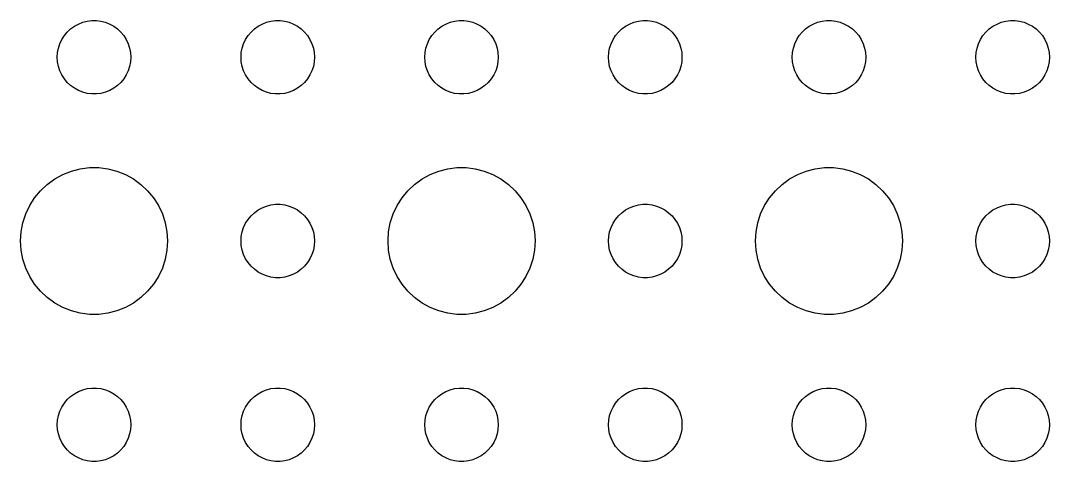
# Model space of a CAD drawing. Header units: metres. Extents: x -97 to 97, y -97 to 97.
# Drawn here: x -48 to -6, y -69 to -51 of the extents above; entities that cross this region are included whole.
import ezdxf

# ---------------------------------------------------------------- set-up
doc = ezdxf.new("R2010")
doc.units = ezdxf.units.M

msp = doc.modelspace()

# ---------------------------------------------------------------- linework, layer by layer
for p, q in [((-45.9561, -51.3442), (-45.8037, -51.2335)), ((-45.8037, -51.2335), (-45.6387, -51.1428)), ((-45.6387, -51.1428), (-45.4635, -51.0734)), ((-45.4635, -51.0734), (-45.2811, -51.0266)), ((-45.2811, -51.0266), (-45.0942, -51.003)), ((-45.0942, -51.003), (-44.9058, -51.003)), ((-44.9058, -51.003), (-44.7189, -51.0266)), ((-44.7189, -51.0266), (-44.5365, -51.0734)), ((-44.5365, -51.0734), (-44.3613, -51.1428)), ((-44.3613, -51.1428), (-44.1963, -51.2335)), ((-44.1963, -51.2335), (-44.0439, -51.3442)), ((-38.4561, -51.3442), (-38.3037, -51.2335)), ((-38.3037, -51.2335), (-38.1387, -51.1428)), ((-38.1387, -51.1428), (-37.9635, -51.0734)), ((-37.9635, -51.0734), (-37.7811, -51.0266)), ((-37.7811, -51.0266), (-37.5942, -51.003)), ((-37.5942, -51.003), (-37.4058, -51.003)), ((-37.4058, -51.003), (-37.2189, -51.0266)), ((-37.2189, -51.0266), (-37.0365, -51.0734)), ((-37.0365, -51.0734), (-36.8613, -51.1428)), ((-36.8613, -51.1428), (-36.6963, -51.2335)), ((-36.6963, -51.2335), (-36.5439, -51.3442)), ((-30.9561, -51.3442), (-30.8037, -51.2335)), ((-30.8037, -51.2335), (-30.6387, -51.1428)), ((-30.6387, -51.1428), (-30.4635, -51.0734)), ((-30.4635, -51.0734), (-30.2811, -51.0266)), ((-30.2811, -51.0266), (-30.0942, -51.003)), ((-30.0942, -51.003), (-29.9058, -51.003)), ((-29.9058, -51.003), (-29.7189, -51.0266)), ((-29.7189, -51.0266), (-29.5365, -51.0734)), ((-29.5365, -51.0734), (-29.3613, -51.1428)), ((-29.3613, -51.1428), (-29.1963, -51.2335)), ((-29.1963, -51.2335), (-29.0439, -51.3442)), ((-23.4561, -51.3442), (-23.3037, -51.2335)), ((-23.3037, -51.2335), (-23.1387, -51.1428)), ((-23.1387, -51.1428), (-22.9635, -51.0734)), ((-22.9635, -51.0734), (-22.7811, -51.0266)), ((-22.7811, -51.0266), (-22.5942, -51.003)), ((-22.5942, -51.003), (-22.4058, -51.003)), ((-22.4058, -51.003), (-22.2189, -51.0266)), ((-22.2189, -51.0266), (-22.0365, -51.0734)), ((-22.0365, -51.0734), (-21.8613, -51.1428)), ((-21.8613, -51.1428), (-21.6963, -51.2335)), ((-21.6963, -51.2335), (-21.5439, -51.3442)), ((-15.9561, -51.3442), (-15.8037, -51.2335)), ((-15.8037, -51.2335), (-15.6387, -51.1428)), ((-15.6387, -51.1428), (-15.4635, -51.0734)), ((-15.4635, -51.0734), (-15.2811, -51.0266)), ((-15.2811, -51.0266), (-15.0942, -51.003)), ((-15.0942, -51.003), (-14.9058, -51.003)), ((-14.9058, -51.003), (-14.7189, -51.0266)), ((-14.7189, -51.0266), (-14.5365, -51.0734)), ((-14.5365, -51.0734), (-14.3613, -51.1428)), ((-14.3613, -51.1428), (-14.1963, -51.2335)), ((-14.1963, -51.2335), (-14.0439, -51.3442)), ((-8.45613, -51.3442), (-8.30373, -51.2335)), ((-8.30373, -51.2335), (-8.13866, -51.1428)), ((-8.13866, -51.1428), (-7.96352, -51.0734)), ((-7.96352, -51.0734), (-7.78107, -51.0266)), ((-7.78107, -51.0266), (-7.59418, -51.003)), ((-7.59418, -51.003), (-7.40581, -51.003)), ((-7.40581, -51.003), (-7.21892, -51.0266)), ((-7.21892, -51.0266), (-7.03647, -51.0734)), ((-7.03647, -51.0734), (-6.86133, -51.1428)), ((-6.86133, -51.1428), (-6.69626, -51.2335)), ((-6.69626, -51.2335), (-6.54385, -51.3442)), ((-46.3145, -51.7774), (-46.2135, -51.6183)), ((-46.2135, -51.6183), (-46.0934, -51.4732)), ((-46.0934, -51.4732), (-45.9561, -51.3442)), ((-44.0439, -51.3442), (-43.9065, -51.4732)), ((-43.9065, -51.4732), (-43.7865, -51.6183)), ((-43.7865, -51.6183), (-43.6855, -51.7774)), ((-38.8145, -51.7774), (-38.7135, -51.6183)), ((-38.7135, -51.6183), (-38.5934, -51.4732)), ((-38.5934, -51.4732), (-38.4561, -51.3442)), ((-36.5439, -51.3442), (-36.4065, -51.4732)), ((-36.4065, -51.4732), (-36.2865, -51.6183)), ((-36.2865, -51.6183), (-36.1855, -51.7774)), ((-31.3145, -51.7774), (-31.2135, -51.6183)), ((-31.2135, -51.6183), (-31.0934, -51.4732)), ((-31.0934, -51.4732), (-30.9561, -51.3442)), ((-29.0439, -51.3442), (-28.9065, -51.4732)), ((-28.9065, -51.4732), (-28.7865, -51.6183)), ((-28.7865, -51.6183), (-28.6855, -51.7774)), ((-23.8145, -51.7774), (-23.7135, -51.6183)), ((-23.7135, -51.6183), (-23.5934, -51.4732)), ((-23.5934, -51.4732), (-23.4561, -51.3442)), ((-21.5439, -51.3442), (-21.4065, -51.4732)), ((-21.4065, -51.4732), (-21.2865, -51.6183)), ((-21.2865, -51.6183), (-21.1855, -51.7774)), ((-16.3145, -51.7774), (-16.2135, -51.6183)), ((-16.2135, -51.6183), (-16.0934, -51.4732)), ((-16.0934, -51.4732), (-15.9561, -51.3442)), ((-14.0439, -51.3442), (-13.9065, -51.4732)), ((-13.9065, -51.4732), (-13.7865, -51.6183)), ((-13.7865, -51.6183), (-13.6855, -51.7774)), ((-8.81445, -51.7774), (-8.71352, -51.6183)), ((-8.71352, -51.6183), (-8.59344, -51.4732)), ((-8.59344, -51.4732), (-8.45613, -51.3442)), ((-6.54385, -51.3442), (-6.40654, -51.4732)), ((-6.40654, -51.4732), (-6.28647, -51.6183)), ((-6.28647, -51.6183), (-6.18553, -51.7774)), ((-46.4529, -52.127), (-46.3947, -51.9478)), ((-46.3947, -51.9478), (-46.3145, -51.7774)), ((-43.6855, -51.7774), (-43.6053, -51.9478)), ((-43.6053, -51.9478), (-43.5471, -52.127)), ((-38.9529, -52.127), (-38.8947, -51.9478)), ((-38.8947, -51.9478), (-38.8145, -51.7774)), ((-36.1855, -51.7774), (-36.1053, -51.9478)), ((-36.1053, -51.9478), (-36.0471, -52.127)), ((-31.4529, -52.127), (-31.3947, -51.9478)), ((-31.3947, -51.9478), (-31.3145, -51.7774)), ((-28.6855, -51.7774), (-28.6053, -51.9478)), ((-28.6053, -51.9478), (-28.5471, -52.127)), ((-23.9529, -52.127), (-23.8947, -51.9478)), ((-23.8947, -51.9478), (-23.8145, -51.7774)), ((-21.1855, -51.7774), (-21.1053, -51.9478)), ((-21.1053, -51.9478), (-21.0471, -52.127)), ((-16.4529, -52.127), (-16.3947, -51.9478)), ((-16.3947, -51.9478), (-16.3145, -51.7774)), ((-13.6855, -51.7774), (-13.6053, -51.9478)), ((-13.6053, -51.9478), (-13.5471, -52.127)), ((-8.95287, -52.127), (-8.89465, -51.9478)), ((-8.89465, -51.9478), (-8.81445, -51.7774)), ((-6.18553, -51.7774), (-6.10533, -51.9478)), ((-6.10533, -51.9478), (-6.04712, -52.127)), ((-46.5, -52.5), (-46.4882, -52.312)), ((-46.4882, -52.688), (-46.5, -52.5)), ((-46.4882, -52.312), (-46.4529, -52.127)), ((-43.5471, -52.127), (-43.5118, -52.312)), ((-43.5118, -52.312), (-43.5, -52.5)), ((-43.5, -52.5), (-43.5118, -52.688)), ((-39, -52.5), (-38.9882, -52.312)), ((-38.9882, -52.688), (-39, -52.5)), ((-38.9882, -52.312), (-38.9529, -52.127)), ((-36.0471, -52.127), (-36.0118, -52.312)), ((-36.0118, -52.312), (-36, -52.5)), ((-36, -52.5), (-36.0118, -52.688)), ((-31.5, -52.5), (-31.4882, -52.312)), ((-31.4882, -52.688), (-31.5, -52.5)), ((-31.4882, -52.312), (-31.4529, -52.127)), ((-28.5471, -52.127), (-28.5118, -52.312)), ((-28.5118, -52.312), (-28.5, -52.5)), ((-28.5, -52.5), (-28.5118, -52.688)), ((-24, -52.5), (-23.9882, -52.312)), ((-23.9882, -52.688), (-24, -52.5)), ((-23.9882, -52.312), (-23.9529, -52.127)), ((-21.0471, -52.127), (-21.0118, -52.312)), ((-21.0118, -52.312), (-21, -52.5)), ((-21, -52.5), (-21.0118, -52.688)), ((-16.5, -52.5), (-16.4882, -52.312)), ((-16.4882, -52.688), (-16.5, -52.5)), ((-16.4882, -52.312), (-16.4529, -52.127)), ((-13.5471, -52.127), (-13.5118, -52.312)), ((-13.5118, -52.312), (-13.5, -52.5)), ((-13.5, -52.5), (-13.5118, -52.688)), ((-9, -52.5), (-8.98816, -52.312)), ((-8.98816, -52.688), (-9, -52.5)), ((-8.98816, -52.312), (-8.95287, -52.127)), ((-6.04712, -52.127), (-6.01183, -52.312)), ((-6.01183, -52.312), (-6, -52.5)), ((-6, -52.5), (-6.01183, -52.688)), ((-46.4529, -52.873), (-46.4882, -52.688)), ((-46.3947, -53.0522), (-46.4529, -52.873)), ((-43.5471, -52.873), (-43.6053, -53.0522)), ((-43.5118, -52.688), (-43.5471, -52.873)), ((-38.9529, -52.873), (-38.9882, -52.688)), ((-38.8947, -53.0522), (-38.9529, -52.873)), ((-36.0471, -52.873), (-36.1053, -53.0522)), ((-36.0118, -52.688), (-36.0471, -52.873)), ((-31.4529, -52.873), (-31.4882, -52.688)), ((-31.3947, -53.0522), (-31.4529, -52.873)), ((-28.5471, -52.873), (-28.6053, -53.0522)), ((-28.5118, -52.688), (-28.5471, -52.873)), ((-23.9529, -52.873), (-23.9882, -52.688)), ((-23.8947, -53.0522), (-23.9529, -52.873)), ((-21.0471, -52.873), (-21.1053, -53.0522)), ((-21.0118, -52.688), (-21.0471, -52.873)), ((-16.4529, -52.873), (-16.4882, -52.688)), ((-16.3947, -53.0522), (-16.4529, -52.873)), ((-13.5471, -52.873), (-13.6053, -53.0522)), ((-13.5118, -52.688), (-13.5471, -52.873)), ((-8.95287, -52.873), (-8.98816, -52.688)), ((-8.89465, -53.0522), (-8.95287, -52.873)), ((-6.04712, -52.873), (-6.10533, -53.0522)), ((-6.01183, -52.688), (-6.04712, -52.873)), ((-46.3145, -53.2226), (-46.3947, -53.0522)), ((-46.2135, -53.3817), (-46.3145, -53.2226)), ((-43.6855, -53.2226), (-43.7865, -53.3817)), ((-43.6053, -53.0522), (-43.6855, -53.2226)), ((-38.8145, -53.2226), (-38.8947, -53.0522)), ((-38.7135, -53.3817), (-38.8145, -53.2226)), ((-36.1855, -53.2226), (-36.2865, -53.3817)), ((-36.1053, -53.0522), (-36.1855, -53.2226)), ((-31.3145, -53.2226), (-31.3947, -53.0522)), ((-31.2135, -53.3817), (-31.3145, -53.2226)), ((-28.6855, -53.2226), (-28.7865, -53.3817)), ((-28.6053, -53.0522), (-28.6855, -53.2226)), ((-23.8145, -53.2226), (-23.8947, -53.0522)), ((-23.7135, -53.3817), (-23.8145, -53.2226)), ((-21.1855, -53.2226), (-21.2865, -53.3817)), ((-21.1053, -53.0522), (-21.1855, -53.2226)), ((-16.3145, -53.2226), (-16.3947, -53.0522)), ((-16.2135, -53.3817), (-16.3145, -53.2226)), ((-13.6855, -53.2226), (-13.7865, -53.3817)), ((-13.6053, -53.0522), (-13.6855, -53.2226)), ((-8.81445, -53.2226), (-8.89465, -53.0522)), ((-8.71352, -53.3817), (-8.81445, -53.2226)), ((-6.18553, -53.2226), (-6.28647, -53.3817)), ((-6.10533, -53.0522), (-6.18553, -53.2226)), ((-46.0934, -53.5268), (-46.2135, -53.3817)), ((-45.9561, -53.6558), (-46.0934, -53.5268)), ((-45.8037, -53.7665), (-45.9561, -53.6558)), ((-44.0439, -53.6558), (-44.1963, -53.7665)), ((-43.9065, -53.5268), (-44.0439, -53.6558)), ((-43.7865, -53.3817), (-43.9065, -53.5268)), ((-38.5934, -53.5268), (-38.7135, -53.3817)), ((-38.4561, -53.6558), (-38.5934, -53.5268)), ((-38.3037, -53.7665), (-38.4561, -53.6558)), ((-36.5439, -53.6558), (-36.6963, -53.7665)), ((-36.4065, -53.5268), (-36.5439, -53.6558)), ((-36.2865, -53.3817), (-36.4065, -53.5268)), ((-31.0934, -53.5268), (-31.2135, -53.3817)), ((-30.9561, -53.6558), (-31.0934, -53.5268)), ((-30.8037, -53.7665), (-30.9561, -53.6558)), ((-29.0439, -53.6558), (-29.1963, -53.7665)), ((-28.9065, -53.5268), (-29.0439, -53.6558)), ((-28.7865, -53.3817), (-28.9065, -53.5268)), ((-23.5934, -53.5268), (-23.7135, -53.3817)), ((-23.4561, -53.6558), (-23.5934, -53.5268)), ((-23.3037, -53.7665), (-23.4561, -53.6558)), ((-21.5439, -53.6558), (-21.6963, -53.7665)), ((-21.4065, -53.5268), (-21.5439, -53.6558)), ((-21.2865, -53.3817), (-21.4065, -53.5268)), ((-16.0934, -53.5268), (-16.2135, -53.3817)), ((-15.9561, -53.6558), (-16.0934, -53.5268)), ((-15.8037, -53.7665), (-15.9561, -53.6558)), ((-14.0439, -53.6558), (-14.1963, -53.7665)), ((-13.9065, -53.5268), (-14.0439, -53.6558)), ((-13.7865, -53.3817), (-13.9065, -53.5268)), ((-8.59344, -53.5268), (-8.71352, -53.3817)), ((-8.45613, -53.6558), (-8.59344, -53.5268)), ((-8.30373, -53.7665), (-8.45613, -53.6558)), ((-6.54385, -53.6558), (-6.69626, -53.7665)), ((-6.40654, -53.5268), (-6.54385, -53.6558)), ((-6.28647, -53.3817), (-6.40654, -53.5268)), ((-45.6387, -53.8572), (-45.8037, -53.7665)), ((-45.4635, -53.9266), (-45.6387, -53.8572)), ((-45.2811, -53.9734), (-45.4635, -53.9266)), ((-45.0942, -53.997), (-45.2811, -53.9734)), ((-44.9058, -53.997), (-45.0942, -53.997)), ((-44.7189, -53.9734), (-44.9058, -53.997)), ((-44.5365, -53.9266), (-44.7189, -53.9734)), ((-44.3613, -53.8572), (-44.5365, -53.9266)), ((-44.1963, -53.7665), (-44.3613, -53.8572)), ((-38.1387, -53.8572), (-38.3037, -53.7665)), ((-37.9635, -53.9266), (-38.1387, -53.8572)), ((-37.7811, -53.9734), (-37.9635, -53.9266)), ((-37.5942, -53.997), (-37.7811, -53.9734)), ((-37.4058, -53.997), (-37.5942, -53.997)), ((-37.2189, -53.9734), (-37.4058, -53.997)), ((-37.0365, -53.9266), (-37.2189, -53.9734)), ((-36.8613, -53.8572), (-37.0365, -53.9266)), ((-36.6963, -53.7665), (-36.8613, -53.8572)), ((-30.6387, -53.8572), (-30.8037, -53.7665)), ((-30.4635, -53.9266), (-30.6387, -53.8572)), ((-30.2811, -53.9734), (-30.4635, -53.9266)), ((-30.0942, -53.997), (-30.2811, -53.9734)), ((-29.9058, -53.997), (-30.0942, -53.997)), ((-29.7189, -53.9734), (-29.9058, -53.997)), ((-29.5365, -53.9266), (-29.7189, -53.9734)), ((-29.3613, -53.8572), (-29.5365, -53.9266)), ((-29.1963, -53.7665), (-29.3613, -53.8572)), ((-23.1387, -53.8572), (-23.3037, -53.7665)), ((-22.9635, -53.9266), (-23.1387, -53.8572)), ((-22.7811, -53.9734), (-22.9635, -53.9266)), ((-22.5942, -53.997), (-22.7811, -53.9734)), ((-22.4058, -53.997), (-22.5942, -53.997)), ((-22.2189, -53.9734), (-22.4058, -53.997)), ((-22.0365, -53.9266), (-22.2189, -53.9734)), ((-21.8613, -53.8572), (-22.0365, -53.9266)), ((-21.6963, -53.7665), (-21.8613, -53.8572)), ((-15.6387, -53.8572), (-15.8037, -53.7665)), ((-15.4635, -53.9266), (-15.6387, -53.8572)), ((-15.2811, -53.9734), (-15.4635, -53.9266)), ((-15.0942, -53.997), (-15.2811, -53.9734)), ((-14.9058, -53.997), (-15.0942, -53.997)), ((-14.7189, -53.9734), (-14.9058, -53.997)), ((-14.5365, -53.9266), (-14.7189, -53.9734)), ((-14.3613, -53.8572), (-14.5365, -53.9266)), ((-14.1963, -53.7665), (-14.3613, -53.8572)), ((-8.13866, -53.8572), (-8.30373, -53.7665)), ((-7.96352, -53.9266), (-8.13866, -53.8572)), ((-7.78107, -53.9734), (-7.96352, -53.9266)), ((-7.59418, -53.997), (-7.78107, -53.9734)), ((-7.40581, -53.997), (-7.59418, -53.997)), ((-7.21892, -53.9734), (-7.40581, -53.997)), ((-7.03647, -53.9266), (-7.21892, -53.9734)), ((-6.86133, -53.8572), (-7.03647, -53.9266)), ((-6.69626, -53.7665), (-6.86133, -53.8572)), ((-45.927, -57.1468), (-45.5621, -57.0531)), ((-45.5621, -57.0531), (-45.1884, -57.0059)), ((-45.1884, -57.0059), (-44.8116, -57.0059)), ((-44.8116, -57.0059), (-44.4379, -57.0531)), ((-44.4379, -57.0531), (-44.0729, -57.1468)), ((-30.927, -57.1468), (-30.5621, -57.0531)), ((-30.5621, -57.0531), (-30.1884, -57.0059)), ((-30.1884, -57.0059), (-29.8116, -57.0059)), ((-29.8116, -57.0059), (-29.4379, -57.0531)), ((-29.4379, -57.0531), (-29.0729, -57.1468)), ((-15.927, -57.1468), (-15.5621, -57.0531)), ((-15.5621, -57.0531), (-15.1884, -57.0059)), ((-15.1884, -57.0059), (-14.8116, -57.0059)), ((-14.8116, -57.0059), (-14.4379, -57.0531)), ((-14.4379, -57.0531), (-14.0729, -57.1468)), ((-46.9123, -57.6885), (-46.6075, -57.467)), ((-46.6075, -57.467), (-46.2773, -57.2855)), ((-46.2773, -57.2855), (-45.927, -57.1468)), ((-44.0729, -57.1468), (-43.7227, -57.2855)), ((-43.7227, -57.2855), (-43.3925, -57.467)), ((-43.3925, -57.467), (-43.0877, -57.6885)), ((-31.9123, -57.6885), (-31.6075, -57.467)), ((-31.6075, -57.467), (-31.2773, -57.2855)), ((-31.2773, -57.2855), (-30.927, -57.1468)), ((-29.0729, -57.1468), (-28.7227, -57.2855)), ((-28.7227, -57.2855), (-28.3925, -57.467)), ((-28.3925, -57.467), (-28.0877, -57.6885)), ((-16.9123, -57.6885), (-16.6075, -57.467)), ((-16.6075, -57.467), (-16.2773, -57.2855)), ((-16.2773, -57.2855), (-15.927, -57.1468)), ((-14.0729, -57.1468), (-13.7227, -57.2855)), ((-13.7227, -57.2855), (-13.3925, -57.467)), ((-13.3925, -57.467), (-13.0877, -57.6885)), ((-47.427, -58.2366), (-47.1869, -57.9464)), ((-47.1869, -57.9464), (-46.9123, -57.6885)), ((-43.0877, -57.6885), (-42.8131, -57.9464)), ((-42.8131, -57.9464), (-42.5729, -58.2366)), ((-32.427, -58.2366), (-32.1869, -57.9464)), ((-32.1869, -57.9464), (-31.9123, -57.6885)), ((-28.0877, -57.6885), (-27.8131, -57.9464)), ((-27.8131, -57.9464), (-27.5729, -58.2366)), ((-17.427, -58.2366), (-17.1869, -57.9464)), ((-17.1869, -57.9464), (-16.9123, -57.6885)), ((-13.0877, -57.6885), (-12.8131, -57.9464)), ((-12.8131, -57.9464), (-12.5729, -58.2366)), ((-47.6289, -58.5547), (-47.427, -58.2366)), ((-42.5729, -58.2366), (-42.3711, -58.5547)), ((-32.6289, -58.5547), (-32.427, -58.2366)), ((-27.5729, -58.2366), (-27.3711, -58.5547)), ((-17.6289, -58.5547), (-17.427, -58.2366)), ((-12.5729, -58.2366), (-12.3711, -58.5547)), ((-47.7893, -58.8956), (-47.6289, -58.5547)), ((-42.3711, -58.5547), (-42.2107, -58.8956)), ((-38.4561, -58.8442), (-38.3037, -58.7335)), ((-38.3037, -58.7335), (-38.1387, -58.6428)), ((-38.1387, -58.6428), (-37.9635, -58.5734)), ((-37.9635, -58.5734), (-37.7811, -58.5266)), ((-37.7811, -58.5266), (-37.5942, -58.503)), ((-37.5942, -58.503), (-37.4058, -58.503)), ((-37.4058, -58.503), (-37.2189, -58.5266)), ((-37.2189, -58.5266), (-37.0365, -58.5734)), ((-37.0365, -58.5734), (-36.8613, -58.6428)), ((-36.8613, -58.6428), (-36.6963, -58.7335)), ((-36.6963, -58.7335), (-36.5439, -58.8442)), ((-32.7893, -58.8956), (-32.6289, -58.5547)), ((-27.3711, -58.5547), (-27.2107, -58.8956)), ((-23.4561, -58.8442), (-23.3037, -58.7335)), ((-23.3037, -58.7335), (-23.1387, -58.6428)), ((-23.1387, -58.6428), (-22.9635, -58.5734)), ((-22.9635, -58.5734), (-22.7811, -58.5266)), ((-22.7811, -58.5266), (-22.5942, -58.503)), ((-22.5942, -58.503), (-22.4058, -58.503)), ((-22.4058, -58.503), (-22.2189, -58.5266)), ((-22.2189, -58.5266), (-22.0365, -58.5734)), ((-22.0365, -58.5734), (-21.8613, -58.6428)), ((-21.8613, -58.6428), (-21.6963, -58.7335)), ((-21.6963, -58.7335), (-21.5439, -58.8442)), ((-17.7893, -58.8956), (-17.6289, -58.5547)), ((-12.3711, -58.5547), (-12.2107, -58.8956)), ((-8.45613, -58.8442), (-8.30373, -58.7335)), ((-8.30373, -58.7335), (-8.13866, -58.6428)), ((-8.13866, -58.6428), (-7.96352, -58.5734)), ((-7.96352, -58.5734), (-7.78107, -58.5266)), ((-7.78107, -58.5266), (-7.59418, -58.503)), ((-7.59418, -58.503), (-7.40581, -58.503)), ((-7.40581, -58.503), (-7.21892, -58.5266)), ((-7.21892, -58.5266), (-7.03647, -58.5734)), ((-7.03647, -58.5734), (-6.86133, -58.6428)), ((-6.86133, -58.6428), (-6.69626, -58.7335)), ((-6.69626, -58.7335), (-6.54385, -58.8442)), ((-47.9057, -59.2539), (-47.7893, -58.8956)), ((-42.2107, -58.8956), (-42.0942, -59.2539)), ((-38.8145, -59.2774), (-38.7135, -59.1183)), ((-38.7135, -59.1183), (-38.5934, -58.9732)), ((-38.5934, -58.9732), (-38.4561, -58.8442)), ((-36.5439, -58.8442), (-36.4065, -58.9732)), ((-36.4065, -58.9732), (-36.2865, -59.1183)), ((-36.2865, -59.1183), (-36.1855, -59.2774)), ((-32.9057, -59.2539), (-32.7893, -58.8956)), ((-27.2107, -58.8956), (-27.0942, -59.2539)), ((-23.8145, -59.2774), (-23.7135, -59.1183)), ((-23.7135, -59.1183), (-23.5934, -58.9732)), ((-23.5934, -58.9732), (-23.4561, -58.8442)), ((-21.5439, -58.8442), (-21.4065, -58.9732)), ((-21.4065, -58.9732), (-21.2865, -59.1183)), ((-21.2865, -59.1183), (-21.1855, -59.2774)), ((-17.9057, -59.2539), (-17.7893, -58.8956)), ((-12.2107, -58.8956), (-12.0942, -59.2539)), ((-8.81445, -59.2774), (-8.71352, -59.1183)), ((-8.71352, -59.1183), (-8.59344, -58.9732)), ((-8.59344, -58.9732), (-8.45613, -58.8442)), ((-6.54385, -58.8442), (-6.40654, -58.9732)), ((-6.40654, -58.9732), (-6.28647, -59.1183)), ((-6.28647, -59.1183), (-6.18553, -59.2774)), ((-48, -60), (-47.9763, -59.624)), ((-47.9763, -59.624), (-47.9057, -59.2539)), ((-42.0942, -59.2539), (-42.0237, -59.624)), ((-42.0237, -59.624), (-42, -60)), ((-38.9882, -59.812), (-38.9529, -59.627)), ((-38.9529, -59.627), (-38.8947, -59.4478)), ((-38.8947, -59.4478), (-38.8145, -59.2774)), ((-36.1855, -59.2774), (-36.1053, -59.4478)), ((-36.1053, -59.4478), (-36.0471, -59.627)), ((-36.0471, -59.627), (-36.0118, -59.812)), ((-33, -60), (-32.9763, -59.624)), ((-32.9763, -59.624), (-32.9057, -59.2539)), ((-27.0942, -59.2539), (-27.0237, -59.624)), ((-27.0237, -59.624), (-27, -60)), ((-23.9882, -59.812), (-23.9529, -59.627)), ((-23.9529, -59.627), (-23.8947, -59.4478)), ((-23.8947, -59.4478), (-23.8145, -59.2774)), ((-21.1855, -59.2774), (-21.1053, -59.4478)), ((-21.1053, -59.4478), (-21.0471, -59.627)), ((-21.0471, -59.627), (-21.0118, -59.812)), ((-18, -60), (-17.9763, -59.624)), ((-17.9763, -59.624), (-17.9057, -59.2539)), ((-12.0942, -59.2539), (-12.0237, -59.624)), ((-12.0237, -59.624), (-12, -60)), ((-8.98816, -59.812), (-8.95287, -59.627)), ((-8.95287, -59.627), (-8.89465, -59.4478)), ((-8.89465, -59.4478), (-8.81445, -59.2774)), ((-6.18553, -59.2774), (-6.10533, -59.4478)), ((-6.10533, -59.4478), (-6.04712, -59.627)), ((-6.04712, -59.627), (-6.01183, -59.812)), ((-47.9763, -60.376), (-48, -60)), ((-42, -60), (-42.0237, -60.376)), ((-39, -60), (-38.9882, -59.812)), ((-38.9882, -60.188), (-39, -60)), ((-36.0118, -59.812), (-36, -60)), ((-36, -60), (-36.0118, -60.188)), ((-32.9763, -60.376), (-33, -60)), ((-27, -60), (-27.0237, -60.376)), ((-24, -60), (-23.9882, -59.812)), ((-23.9882, -60.188), (-24, -60)), ((-21.0118, -59.812), (-21, -60)), ((-21, -60), (-21.0118, -60.188)), ((-17.9763, -60.376), (-18, -60)), ((-12, -60), (-12.0237, -60.376)), ((-9, -60), (-8.98816, -59.812)), ((-8.98816, -60.188), (-9, -60)), ((-6.01183, -59.812), (-6, -60)), ((-6, -60), (-6.01183, -60.188)), ((-47.9057, -60.7461), (-47.9763, -60.376)), ((-42.0237, -60.376), (-42.0942, -60.7461)), ((-38.9529, -60.373), (-38.9882, -60.188)), ((-38.8947, -60.5522), (-38.9529, -60.373)), ((-36.0471, -60.373), (-36.1053, -60.5522)), ((-36.0118, -60.188), (-36.0471, -60.373)), ((-32.9057, -60.7461), (-32.9763, -60.376)), ((-27.0237, -60.376), (-27.0942, -60.7461)), ((-23.9529, -60.373), (-23.9882, -60.188)), ((-23.8947, -60.5522), (-23.9529, -60.373)), ((-21.0471, -60.373), (-21.1053, -60.5522)), ((-21.0118, -60.188), (-21.0471, -60.373)), ((-17.9057, -60.7461), (-17.9763, -60.376)), ((-12.0237, -60.376), (-12.0942, -60.7461)), ((-8.95287, -60.373), (-8.98816, -60.188)), ((-8.89465, -60.5522), (-8.95287, -60.373)), ((-6.04712, -60.373), (-6.10533, -60.5522)), ((-6.01183, -60.188), (-6.04712, -60.373)), ((-47.7893, -61.1044), (-47.9057, -60.7461)), ((-42.0942, -60.7461), (-42.2107, -61.1044)), ((-38.8145, -60.7226), (-38.8947, -60.5522)), ((-38.7135, -60.8817), (-38.8145, -60.7226)), ((-38.5934, -61.0268), (-38.7135, -60.8817)), ((-36.2865, -60.8817), (-36.4065, -61.0268)), ((-36.1855, -60.7226), (-36.2865, -60.8817)), ((-36.1053, -60.5522), (-36.1855, -60.7226)), ((-32.7893, -61.1044), (-32.9057, -60.7461)), ((-27.0942, -60.7461), (-27.2107, -61.1044)), ((-23.8145, -60.7226), (-23.8947, -60.5522)), ((-23.7135, -60.8817), (-23.8145, -60.7226)), ((-23.5934, -61.0268), (-23.7135, -60.8817)), ((-21.2865, -60.8817), (-21.4065, -61.0268)), ((-21.1855, -60.7226), (-21.2865, -60.8817)), ((-21.1053, -60.5522), (-21.1855, -60.7226)), ((-17.7893, -61.1044), (-17.9057, -60.7461)), ((-12.0942, -60.7461), (-12.2107, -61.1044)), ((-8.81445, -60.7226), (-8.89465, -60.5522)), ((-8.71352, -60.8817), (-8.81445, -60.7226)), ((-8.59344, -61.0268), (-8.71352, -60.8817)), ((-6.28647, -60.8817), (-6.40654, -61.0268)), ((-6.18553, -60.7226), (-6.28647, -60.8817)), ((-6.10533, -60.5522), (-6.18553, -60.7226)), ((-47.6289, -61.4453), (-47.7893, -61.1044)), ((-42.2107, -61.1044), (-42.3711, -61.4453)), ((-38.4561, -61.1558), (-38.5934, -61.0268)), ((-38.3037, -61.2665), (-38.4561, -61.1558)), ((-38.1387, -61.3572), (-38.3037, -61.2665)), ((-36.6963, -61.2665), (-36.8613, -61.3572)), ((-36.5439, -61.1558), (-36.6963, -61.2665)), ((-36.4065, -61.0268), (-36.5439, -61.1558)), ((-32.6289, -61.4453), (-32.7893, -61.1044)), ((-27.2107, -61.1044), (-27.3711, -61.4453)), ((-23.4561, -61.1558), (-23.5934, -61.0268)), ((-23.3037, -61.2665), (-23.4561, -61.1558)), ((-23.1387, -61.3572), (-23.3037, -61.2665)), ((-21.6963, -61.2665), (-21.8613, -61.3572)), ((-21.5439, -61.1558), (-21.6963, -61.2665)), ((-21.4065, -61.0268), (-21.5439, -61.1558)), ((-17.6289, -61.4453), (-17.7893, -61.1044)), ((-12.2107, -61.1044), (-12.3711, -61.4453)), ((-8.45613, -61.1558), (-8.59344, -61.0268)), ((-8.30373, -61.2665), (-8.45613, -61.1558)), ((-8.13866, -61.3572), (-8.30373, -61.2665)), ((-6.69626, -61.2665), (-6.86133, -61.3572)), ((-6.54385, -61.1558), (-6.69626, -61.2665)), ((-6.40654, -61.0268), (-6.54385, -61.1558)), ((-47.427, -61.7634), (-47.6289, -61.4453)), ((-42.3711, -61.4453), (-42.5729, -61.7634)), ((-37.9635, -61.4266), (-38.1387, -61.3572)), ((-37.7811, -61.4734), (-37.9635, -61.4266)), ((-37.5942, -61.497), (-37.7811, -61.4734)), ((-37.4058, -61.497), (-37.5942, -61.497)), ((-37.2189, -61.4734), (-37.4058, -61.497)), ((-37.0365, -61.4266), (-37.2189, -61.4734)), ((-36.8613, -61.3572), (-37.0365, -61.4266)), ((-32.427, -61.7634), (-32.6289, -61.4453)), ((-27.3711, -61.4453), (-27.5729, -61.7634)), ((-22.9635, -61.4266), (-23.1387, -61.3572)), ((-22.7811, -61.4734), (-22.9635, -61.4266)), ((-22.5942, -61.497), (-22.7811, -61.4734)), ((-22.4058, -61.497), (-22.5942, -61.497)), ((-22.2189, -61.4734), (-22.4058, -61.497)), ((-22.0365, -61.4266), (-22.2189, -61.4734)), ((-21.8613, -61.3572), (-22.0365, -61.4266)), ((-17.427, -61.7634), (-17.6289, -61.4453)), ((-12.3711, -61.4453), (-12.5729, -61.7634)), ((-7.96352, -61.4266), (-8.13866, -61.3572)), ((-7.78107, -61.4734), (-7.96352, -61.4266)), ((-7.59418, -61.497), (-7.78107, -61.4734)), ((-7.40581, -61.497), (-7.59418, -61.497)), ((-7.21892, -61.4734), (-7.40581, -61.497)), ((-7.03647, -61.4266), (-7.21892, -61.4734)), ((-6.86133, -61.3572), (-7.03647, -61.4266)), ((-47.1869, -62.0536), (-47.427, -61.7634)), ((-46.9123, -62.3115), (-47.1869, -62.0536)), ((-42.8131, -62.0536), (-43.0877, -62.3115)), ((-42.5729, -61.7634), (-42.8131, -62.0536)), ((-32.1869, -62.0536), (-32.427, -61.7634)), ((-31.9123, -62.3115), (-32.1869, -62.0536)), ((-27.8131, -62.0536), (-28.0877, -62.3115)), ((-27.5729, -61.7634), (-27.8131, -62.0536)), ((-17.1869, -62.0536), (-17.427, -61.7634)), ((-16.9123, -62.3115), (-17.1869, -62.0536)), ((-12.8131, -62.0536), (-13.0877, -62.3115)), ((-12.5729, -61.7634), (-12.8131, -62.0536)), ((-46.6075, -62.533), (-46.9123, -62.3115)), ((-46.2773, -62.7145), (-46.6075, -62.533)), ((-43.3925, -62.533), (-43.7227, -62.7145)), ((-43.0877, -62.3115), (-43.3925, -62.533)), ((-31.6075, -62.533), (-31.9123, -62.3115)), ((-31.2773, -62.7145), (-31.6075, -62.533)), ((-28.3925, -62.533), (-28.7227, -62.7145)), ((-28.0877, -62.3115), (-28.3925, -62.533)), ((-16.6075, -62.533), (-16.9123, -62.3115)), ((-16.2773, -62.7145), (-16.6075, -62.533)), ((-13.3925, -62.533), (-13.7227, -62.7145)), ((-13.0877, -62.3115), (-13.3925, -62.533)), ((-45.927, -62.8532), (-46.2773, -62.7145)), ((-45.5621, -62.9469), (-45.927, -62.8532)), ((-45.1884, -62.9941), (-45.5621, -62.9469)), ((-44.8116, -62.9941), (-45.1884, -62.9941)), ((-44.4379, -62.9469), (-44.8116, -62.9941)), ((-44.0729, -62.8532), (-44.4379, -62.9469)), ((-43.7227, -62.7145), (-44.0729, -62.8532)), ((-30.927, -62.8532), (-31.2773, -62.7145)), ((-30.5621, -62.9469), (-30.927, -62.8532)), ((-30.1884, -62.9941), (-30.5621, -62.9469)), ((-29.8116, -62.9941), (-30.1884, -62.9941)), ((-29.4379, -62.9469), (-29.8116, -62.9941)), ((-29.0729, -62.8532), (-29.4379, -62.9469)), ((-28.7227, -62.7145), (-29.0729, -62.8532)), ((-15.927, -62.8532), (-16.2773, -62.7145)), ((-15.5621, -62.9469), (-15.927, -62.8532)), ((-15.1884, -62.9941), (-15.5621, -62.9469)), ((-14.8116, -62.9941), (-15.1884, -62.9941)), ((-14.4379, -62.9469), (-14.8116, -62.9941)), ((-14.0729, -62.8532), (-14.4379, -62.9469)), ((-13.7227, -62.7145), (-14.0729, -62.8532)), ((-46.0934, -66.4732), (-45.9561, -66.3442)), ((-45.9561, -66.3442), (-45.8037, -66.2335)), ((-45.8037, -66.2335), (-45.6387, -66.1428)), ((-45.6387, -66.1428), (-45.4635, -66.0734)), ((-45.4635, -66.0734), (-45.2811, -66.0266)), ((-45.2811, -66.0266), (-45.0942, -66.003)), ((-45.0942, -66.003), (-44.9058, -66.003)), ((-44.9058, -66.003), (-44.7189, -66.0266)), ((-44.7189, -66.0266), (-44.5365, -66.0734)), ((-44.5365, -66.0734), (-44.3613, -66.1428)), ((-44.3613, -66.1428), (-44.1963, -66.2335)), ((-44.1963, -66.2335), (-44.0439, -66.3442)), ((-44.0439, -66.3442), (-43.9065, -66.4732)), ((-38.5934, -66.4732), (-38.4561, -66.3442)), ((-38.4561, -66.3442), (-38.3037, -66.2335)), ((-38.3037, -66.2335), (-38.1387, -66.1428)), ((-38.1387, -66.1428), (-37.9635, -66.0734)), ((-37.9635, -66.0734), (-37.7811, -66.0266)), ((-37.7811, -66.0266), (-37.5942, -66.003)), ((-37.5942, -66.003), (-37.4058, -66.003)), ((-37.4058, -66.003), (-37.2189, -66.0266)), ((-37.2189, -66.0266), (-37.0365, -66.0734)), ((-37.0365, -66.0734), (-36.8613, -66.1428)), ((-36.8613, -66.1428), (-36.6963, -66.2335)), ((-36.6963, -66.2335), (-36.5439, -66.3442)), ((-36.5439, -66.3442), (-36.4065, -66.4732)), ((-31.0934, -66.4732), (-30.9561, -66.3442)), ((-30.9561, -66.3442), (-30.8037, -66.2335)), ((-30.8037, -66.2335), (-30.6387, -66.1428)), ((-30.6387, -66.1428), (-30.4635, -66.0734)), ((-30.4635, -66.0734), (-30.2811, -66.0266)), ((-30.2811, -66.0266), (-30.0942, -66.003)), ((-30.0942, -66.003), (-29.9058, -66.003)), ((-29.9058, -66.003), (-29.7189, -66.0266)), ((-29.7189, -66.0266), (-29.5365, -66.0734)), ((-29.5365, -66.0734), (-29.3613, -66.1428)), ((-29.3613, -66.1428), (-29.1963, -66.2335)), ((-29.1963, -66.2335), (-29.0439, -66.3442)), ((-29.0439, -66.3442), (-28.9065, -66.4732)), ((-23.5934, -66.4732), (-23.4561, -66.3442)), ((-23.4561, -66.3442), (-23.3037, -66.2335)), ((-23.3037, -66.2335), (-23.1387, -66.1428)), ((-23.1387, -66.1428), (-22.9635, -66.0734)), ((-22.9635, -66.0734), (-22.7811, -66.0266)), ((-22.7811, -66.0266), (-22.5942, -66.003)), ((-22.5942, -66.003), (-22.4058, -66.003)), ((-22.4058, -66.003), (-22.2189, -66.0266)), ((-22.2189, -66.0266), (-22.0365, -66.0734)), ((-22.0365, -66.0734), (-21.8613, -66.1428)), ((-21.8613, -66.1428), (-21.6963, -66.2335)), ((-21.6963, -66.2335), (-21.5439, -66.3442)), ((-21.5439, -66.3442), (-21.4065, -66.4732)), ((-16.0934, -66.4732), (-15.9561, -66.3442)), ((-15.9561, -66.3442), (-15.8037, -66.2335)), ((-15.8037, -66.2335), (-15.6387, -66.1428)), ((-15.6387, -66.1428), (-15.4635, -66.0734)), ((-15.4635, -66.0734), (-15.2811, -66.0266)), ((-15.2811, -66.0266), (-15.0942, -66.003)), ((-15.0942, -66.003), (-14.9058, -66.003)), ((-14.9058, -66.003), (-14.7189, -66.0266)), ((-14.7189, -66.0266), (-14.5365, -66.0734)), ((-14.5365, -66.0734), (-14.3613, -66.1428)), ((-14.3613, -66.1428), (-14.1963, -66.2335)), ((-14.1963, -66.2335), (-14.0439, -66.3442)), ((-14.0439, -66.3442), (-13.9065, -66.4732)), ((-8.59344, -66.4732), (-8.45613, -66.3442)), ((-8.45613, -66.3442), (-8.30373, -66.2335)), ((-8.30373, -66.2335), (-8.13866, -66.1428)), ((-8.13866, -66.1428), (-7.96352, -66.0734)), ((-7.96352, -66.0734), (-7.78107, -66.0266)), ((-7.78107, -66.0266), (-7.59418, -66.003)), ((-7.59418, -66.003), (-7.40581, -66.003)), ((-7.40581, -66.003), (-7.21892, -66.0266)), ((-7.21892, -66.0266), (-7.03647, -66.0734)), ((-7.03647, -66.0734), (-6.86133, -66.1428)), ((-6.86133, -66.1428), (-6.69626, -66.2335)), ((-6.69626, -66.2335), (-6.54385, -66.3442)), ((-6.54385, -66.3442), (-6.40654, -66.4732)), ((-46.3947, -66.9478), (-46.3145, -66.7774)), ((-46.3145, -66.7774), (-46.2135, -66.6183)), ((-46.2135, -66.6183), (-46.0934, -66.4732)), ((-43.9065, -66.4732), (-43.7865, -66.6183)), ((-43.7865, -66.6183), (-43.6855, -66.7774)), ((-43.6855, -66.7774), (-43.6053, -66.9478)), ((-38.8947, -66.9478), (-38.8145, -66.7774)), ((-38.8145, -66.7774), (-38.7135, -66.6183)), ((-38.7135, -66.6183), (-38.5934, -66.4732)), ((-36.4065, -66.4732), (-36.2865, -66.6183)), ((-36.2865, -66.6183), (-36.1855, -66.7774)), ((-36.1855, -66.7774), (-36.1053, -66.9478)), ((-31.3947, -66.9478), (-31.3145, -66.7774)), ((-31.3145, -66.7774), (-31.2135, -66.6183)), ((-31.2135, -66.6183), (-31.0934, -66.4732)), ((-28.9065, -66.4732), (-28.7865, -66.6183)), ((-28.7865, -66.6183), (-28.6855, -66.7774)), ((-28.6855, -66.7774), (-28.6053, -66.9478)), ((-23.8947, -66.9478), (-23.8145, -66.7774)), ((-23.8145, -66.7774), (-23.7135, -66.6183)), ((-23.7135, -66.6183), (-23.5934, -66.4732)), ((-21.4065, -66.4732), (-21.2865, -66.6183)), ((-21.2865, -66.6183), (-21.1855, -66.7774)), ((-21.1855, -66.7774), (-21.1053, -66.9478)), ((-16.3947, -66.9478), (-16.3145, -66.7774)), ((-16.3145, -66.7774), (-16.2135, -66.6183)), ((-16.2135, -66.6183), (-16.0934, -66.4732)), ((-13.9065, -66.4732), (-13.7865, -66.6183)), ((-13.7865, -66.6183), (-13.6855, -66.7774)), ((-13.6855, -66.7774), (-13.6053, -66.9478)), ((-8.89465, -66.9478), (-8.81445, -66.7774)), ((-8.81445, -66.7774), (-8.71352, -66.6183)), ((-8.71352, -66.6183), (-8.59344, -66.4732)), ((-6.40654, -66.4732), (-6.28647, -66.6183)), ((-6.28647, -66.6183), (-6.18553, -66.7774)), ((-6.18553, -66.7774), (-6.10533, -66.9478)), ((-46.4882, -67.312), (-46.4529, -67.127)), ((-46.4529, -67.127), (-46.3947, -66.9478)), ((-43.6053, -66.9478), (-43.5471, -67.127)), ((-43.5471, -67.127), (-43.5118, -67.312)), ((-38.9882, -67.312), (-38.9529, -67.127)), ((-38.9529, -67.127), (-38.8947, -66.9478)), ((-36.1053, -66.9478), (-36.0471, -67.127)), ((-36.0471, -67.127), (-36.0118, -67.312)), ((-31.4882, -67.312), (-31.4529, -67.127)), ((-31.4529, -67.127), (-31.3947, -66.9478)), ((-28.6053, -66.9478), (-28.5471, -67.127)), ((-28.5471, -67.127), (-28.5118, -67.312)), ((-23.9882, -67.312), (-23.9529, -67.127)), ((-23.9529, -67.127), (-23.8947, -66.9478)), ((-21.1053, -66.9478), (-21.0471, -67.127)), ((-21.0471, -67.127), (-21.0118, -67.312)), ((-16.4882, -67.312), (-16.4529, -67.127)), ((-16.4529, -67.127), (-16.3947, -66.9478)), ((-13.6053, -66.9478), (-13.5471, -67.127)), ((-13.5471, -67.127), (-13.5118, -67.312)), ((-8.98816, -67.312), (-8.95287, -67.127)), ((-8.95287, -67.127), (-8.89465, -66.9478)), ((-6.10533, -66.9478), (-6.04712, -67.127)), ((-6.04712, -67.127), (-6.01183, -67.312)), ((-46.5, -67.5), (-46.4882, -67.312)), ((-46.4882, -67.688), (-46.5, -67.5)), ((-43.5118, -67.312), (-43.5, -67.5)), ((-43.5, -67.5), (-43.5118, -67.688)), ((-39, -67.5), (-38.9882, -67.312)), ((-38.9882, -67.688), (-39, -67.5)), ((-36.0118, -67.312), (-36, -67.5)), ((-36, -67.5), (-36.0118, -67.688)), ((-31.5, -67.5), (-31.4882, -67.312)), ((-31.4882, -67.688), (-31.5, -67.5)), ((-28.5118, -67.312), (-28.5, -67.5)), ((-28.5, -67.5), (-28.5118, -67.688)), ((-24, -67.5), (-23.9882, -67.312)), ((-23.9882, -67.688), (-24, -67.5)), ((-21.0118, -67.312), (-21, -67.5)), ((-21, -67.5), (-21.0118, -67.688)), ((-16.5, -67.5), (-16.4882, -67.312)), ((-16.4882, -67.688), (-16.5, -67.5)), ((-13.5118, -67.312), (-13.5, -67.5)), ((-13.5, -67.5), (-13.5118, -67.688)), ((-9, -67.5), (-8.98816, -67.312)), ((-8.98816, -67.688), (-9, -67.5)), ((-6.01183, -67.312), (-6, -67.5)), ((-6, -67.5), (-6.01183, -67.688)), ((-46.4529, -67.873), (-46.4882, -67.688)), ((-46.3947, -68.0522), (-46.4529, -67.873)), ((-43.5471, -67.873), (-43.6053, -68.0522)), ((-43.5118, -67.688), (-43.5471, -67.873)), ((-38.9529, -67.873), (-38.9882, -67.688)), ((-38.8947, -68.0522), (-38.9529, -67.873)), ((-36.0471, -67.873), (-36.1053, -68.0522)), ((-36.0118, -67.688), (-36.0471, -67.873)), ((-31.4529, -67.873), (-31.4882, -67.688)), ((-31.3947, -68.0522), (-31.4529, -67.873)), ((-28.5471, -67.873), (-28.6053, -68.0522)), ((-28.5118, -67.688), (-28.5471, -67.873)), ((-23.9529, -67.873), (-23.9882, -67.688)), ((-23.8947, -68.0522), (-23.9529, -67.873)), ((-21.0471, -67.873), (-21.1053, -68.0522)), ((-21.0118, -67.688), (-21.0471, -67.873)), ((-16.4529, -67.873), (-16.4882, -67.688)), ((-16.3947, -68.0522), (-16.4529, -67.873)), ((-13.5471, -67.873), (-13.6053, -68.0522)), ((-13.5118, -67.688), (-13.5471, -67.873)), ((-8.95287, -67.873), (-8.98816, -67.688)), ((-8.89465, -68.0522), (-8.95287, -67.873)), ((-6.04712, -67.873), (-6.10533, -68.0522)), ((-6.01183, -67.688), (-6.04712, -67.873)), ((-46.3145, -68.2226), (-46.3947, -68.0522)), ((-46.2135, -68.3817), (-46.3145, -68.2226)), ((-46.0934, -68.5268), (-46.2135, -68.3817)), ((-43.7865, -68.3817), (-43.9065, -68.5268)), ((-43.6855, -68.2226), (-43.7865, -68.3817)), ((-43.6053, -68.0522), (-43.6855, -68.2226)), ((-38.8145, -68.2226), (-38.8947, -68.0522)), ((-38.7135, -68.3817), (-38.8145, -68.2226)), ((-38.5934, -68.5268), (-38.7135, -68.3817)), ((-36.2865, -68.3817), (-36.4065, -68.5268)), ((-36.1855, -68.2226), (-36.2865, -68.3817)), ((-36.1053, -68.0522), (-36.1855, -68.2226)), ((-31.3145, -68.2226), (-31.3947, -68.0522)), ((-31.2135, -68.3817), (-31.3145, -68.2226)), ((-31.0934, -68.5268), (-31.2135, -68.3817)), ((-28.7865, -68.3817), (-28.9065, -68.5268)), ((-28.6855, -68.2226), (-28.7865, -68.3817)), ((-28.6053, -68.0522), (-28.6855, -68.2226)), ((-23.8145, -68.2226), (-23.8947, -68.0522)), ((-23.7135, -68.3817), (-23.8145, -68.2226)), ((-23.5934, -68.5268), (-23.7135, -68.3817)), ((-21.2865, -68.3817), (-21.4065, -68.5268)), ((-21.1855, -68.2226), (-21.2865, -68.3817)), ((-21.1053, -68.0522), (-21.1855, -68.2226)), ((-16.3145, -68.2226), (-16.3947, -68.0522)), ((-16.2135, -68.3817), (-16.3145, -68.2226)), ((-16.0934, -68.5268), (-16.2135, -68.3817)), ((-13.7865, -68.3817), (-13.9065, -68.5268)), ((-13.6855, -68.2226), (-13.7865, -68.3817)), ((-13.6053, -68.0522), (-13.6855, -68.2226)), ((-8.81445, -68.2226), (-8.89465, -68.0522)), ((-8.71352, -68.3817), (-8.81445, -68.2226)), ((-8.59344, -68.5268), (-8.71352, -68.3817)), ((-6.28647, -68.3817), (-6.40654, -68.5268)), ((-6.18553, -68.2226), (-6.28647, -68.3817)), ((-6.10533, -68.0522), (-6.18553, -68.2226)), ((-45.9561, -68.6558), (-46.0934, -68.5268)), ((-45.8037, -68.7665), (-45.9561, -68.6558)), ((-45.6387, -68.8572), (-45.8037, -68.7665)), ((-45.4635, -68.9266), (-45.6387, -68.8572)), ((-44.3613, -68.8572), (-44.5365, -68.9266)), ((-44.1963, -68.7665), (-44.3613, -68.8572)), ((-44.0439, -68.6558), (-44.1963, -68.7665)), ((-43.9065, -68.5268), (-44.0439, -68.6558)), ((-38.4561, -68.6558), (-38.5934, -68.5268)), ((-38.3037, -68.7665), (-38.4561, -68.6558)), ((-38.1387, -68.8572), (-38.3037, -68.7665)), ((-37.9635, -68.9266), (-38.1387, -68.8572)), ((-36.8613, -68.8572), (-37.0365, -68.9266)), ((-36.6963, -68.7665), (-36.8613, -68.8572)), ((-36.5439, -68.6558), (-36.6963, -68.7665)), ((-36.4065, -68.5268), (-36.5439, -68.6558)), ((-30.9561, -68.6558), (-31.0934, -68.5268)), ((-30.8037, -68.7665), (-30.9561, -68.6558)), ((-30.6387, -68.8572), (-30.8037, -68.7665)), ((-30.4635, -68.9266), (-30.6387, -68.8572)), ((-29.3613, -68.8572), (-29.5365, -68.9266)), ((-29.1963, -68.7665), (-29.3613, -68.8572)), ((-29.0439, -68.6558), (-29.1963, -68.7665)), ((-28.9065, -68.5268), (-29.0439, -68.6558)), ((-23.4561, -68.6558), (-23.5934, -68.5268)), ((-23.3037, -68.7665), (-23.4561, -68.6558)), ((-23.1387, -68.8572), (-23.3037, -68.7665)), ((-22.9635, -68.9266), (-23.1387, -68.8572)), ((-21.8613, -68.8572), (-22.0365, -68.9266)), ((-21.6963, -68.7665), (-21.8613, -68.8572)), ((-21.5439, -68.6558), (-21.6963, -68.7665)), ((-21.4065, -68.5268), (-21.5439, -68.6558)), ((-15.9561, -68.6558), (-16.0934, -68.5268)), ((-15.8037, -68.7665), (-15.9561, -68.6558)), ((-15.6387, -68.8572), (-15.8037, -68.7665)), ((-15.4635, -68.9266), (-15.6387, -68.8572)), ((-14.3613, -68.8572), (-14.5365, -68.9266)), ((-14.1963, -68.7665), (-14.3613, -68.8572)), ((-14.0439, -68.6558), (-14.1963, -68.7665)), ((-13.9065, -68.5268), (-14.0439, -68.6558)), ((-8.45613, -68.6558), (-8.59344, -68.5268)), ((-8.30373, -68.7665), (-8.45613, -68.6558)), ((-8.13866, -68.8572), (-8.30373, -68.7665)), ((-7.96352, -68.9266), (-8.13866, -68.8572)), ((-6.86133, -68.8572), (-7.03647, -68.9266)), ((-6.69626, -68.7665), (-6.86133, -68.8572)), ((-6.54385, -68.6558), (-6.69626, -68.7665)), ((-6.40654, -68.5268), (-6.54385, -68.6558)), ((-45.2811, -68.9734), (-45.4635, -68.9266)), ((-45.0942, -68.997), (-45.2811, -68.9734)), ((-44.9058, -68.997), (-45.0942, -68.997)), ((-44.7189, -68.9734), (-44.9058, -68.997)), ((-44.5365, -68.9266), (-44.7189, -68.9734)), ((-37.7811, -68.9734), (-37.9635, -68.9266)), ((-37.5942, -68.997), (-37.7811, -68.9734)), ((-37.4058, -68.997), (-37.5942, -68.997)), ((-37.2189, -68.9734), (-37.4058, -68.997)), ((-37.0365, -68.9266), (-37.2189, -68.9734)), ((-30.2811, -68.9734), (-30.4635, -68.9266)), ((-30.0942, -68.997), (-30.2811, -68.9734)), ((-29.9058, -68.997), (-30.0942, -68.997)), ((-29.7189, -68.9734), (-29.9058, -68.997)), ((-29.5365, -68.9266), (-29.7189, -68.9734)), ((-22.7811, -68.9734), (-22.9635, -68.9266)), ((-22.5942, -68.997), (-22.7811, -68.9734)), ((-22.4058, -68.997), (-22.5942, -68.997)), ((-22.2189, -68.9734), (-22.4058, -68.997)), ((-22.0365, -68.9266), (-22.2189, -68.9734)), ((-15.2811, -68.9734), (-15.4635, -68.9266)), ((-15.0942, -68.997), (-15.2811, -68.9734)), ((-14.9058, -68.997), (-15.0942, -68.997)), ((-14.7189, -68.9734), (-14.9058, -68.997)), ((-14.5365, -68.9266), (-14.7189, -68.9734)), ((-7.78107, -68.9734), (-7.96352, -68.9266)), ((-7.59418, -68.997), (-7.78107, -68.9734)), ((-7.40581, -68.997), (-7.59418, -68.997)), ((-7.21892, -68.9734), (-7.40581, -68.997)), ((-7.03647, -68.9266), (-7.21892, -68.9734))]:
    msp.add_line(p, q)

doc.saveas('drawing.dxf')
